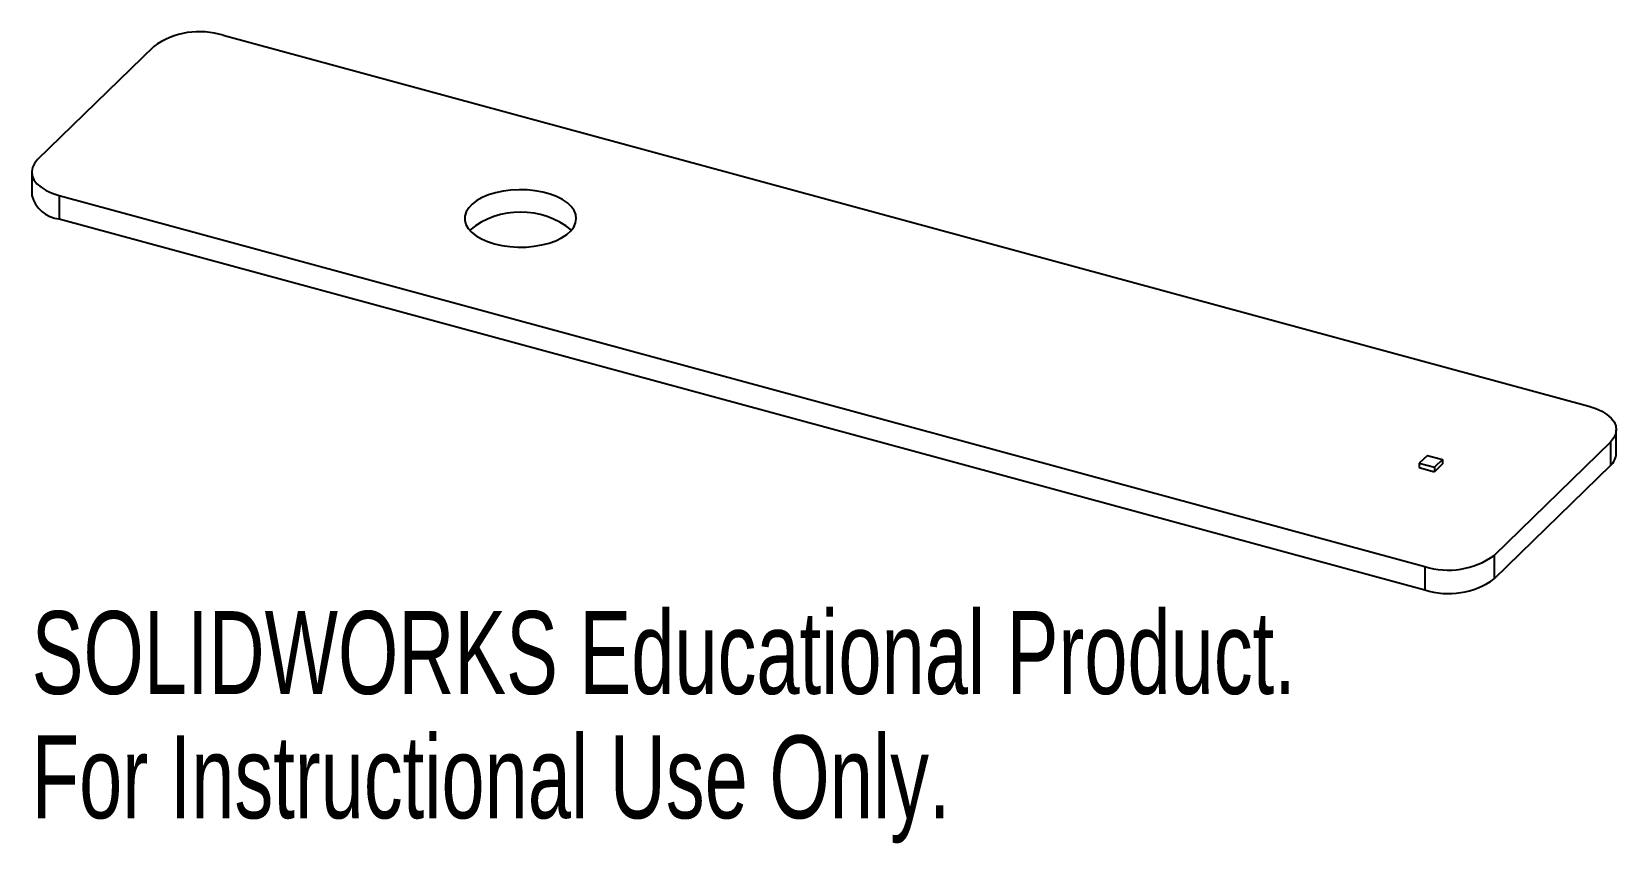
# Paper-space layout '_Trimetric' of a CAD drawing. Header units: millimetres. Extents: x -46.2 to 46.2, y -30.3 to 17.1.
import ezdxf

# ---------------------------------------------------------------- set-up
doc = ezdxf.new("R2010")
doc.units = ezdxf.units.MM
doc.styles.add('SLDTEXTSTYLE0', font='TXT', dxfattribs={"width": 0.7})

psp = doc.layouts.new('_Trimetric')

# ---------------------------------------------------------------- linework, layer by layer
at = {"color": 7, "linetype": 'Continuous', "lineweight": 25}
for p, q in [((-35.015, 16.857), (44.582, -4.776)), ((-39.069, 16.211), (-45.836, 9.607)), ((-46.182, 8.885), (-46.182, 7.514)), ((-44.582, 7.519), (35.015, -14.114)), ((-44.582, 7.519), (-44.582, 6.147)), ((-44.582, 6.147), (35.015, -15.485)), ((46.182, -7.514), (46.182, -6.143)), ((45.836, -6.864), (39.069, -13.469)), ((45.836, -6.864), (45.836, -8.235)), ((35.168, -7.638), (34.701, -8.094)), ((34.701, -8.094), (34.701, -8.351)), ((34.701, -8.094), (35.586, -8.334)), ((35.168, -7.638), (36.052, -7.878)), ((36.052, -7.878), (35.586, -8.334)), ((36.052, -8.136), (35.586, -8.591)), ((36.052, -7.878), (36.052, -8.136)), ((45.836, -8.235), (39.069, -14.84)), ((34.701, -8.351), (35.586, -8.591)), ((35.586, -8.334), (35.586, -8.591)), ((39.069, -13.469), (39.069, -14.84)), ((35.015, -14.114), (35.015, -15.485))]:
    psp.add_line(p, q, dxfattribs=at)
at = {"color": 7, "linetype": 'Continuous', "lineweight": 25, "flags": 128}
for points in [[(-45.836, 9.607), (-46.022, 9.384), (-46.138, 9.149), (-46.182, 8.908), (-46.152, 8.666), (-46.049, 8.429), (-45.875, 8.204), (-45.634, 7.995), (-45.334, 7.809), (-44.98, 7.649), (-44.582, 7.519)], [(-19.205, 4.698), (-18.77, 4.6), (-18.313, 4.536), (-17.842, 4.507), (-17.367, 4.513), (-16.9, 4.555), (-16.449, 4.631), (-16.025, 4.741), (-15.636, 4.881), (-15.291, 5.049), (-14.997, 5.24), (-14.761, 5.452), (-14.586, 5.679), (-14.478, 5.917), (-14.439, 6.161), (-14.468, 6.405), (-14.566, 6.644), (-14.731, 6.873), (-14.959, 7.087), (-15.245, 7.282), (-15.583, 7.454), (-15.966, 7.598), (-16.385, 7.712), (-16.833, 7.794), (-17.298, 7.841), (-17.772, 7.852), (-18.245, 7.828), (-18.705, 7.769), (-19.144, 7.676), (-19.551, 7.55), (-19.919, 7.396), (-20.239, 7.216), (-20.505, 7.014), (-20.711, 6.793), (-20.853, 6.56), (-20.927, 6.319), (-20.932, 6.074), (-20.868, 5.832), (-20.736, 5.598), (-20.539, 5.375), (-20.282, 5.17), (-19.969, 4.986), (-19.607, 4.828), (-19.205, 4.698)], [(44.582, -4.776), (44.98, -4.906), (45.334, -5.066), (45.634, -5.252), (45.875, -5.461), (46.049, -5.686), (46.152, -5.923), (46.182, -6.165), (46.138, -6.406), (46.022, -6.641), (45.836, -6.864)]]:
    psp.add_lwpolyline(points, dxfattribs=at)
at = {"color": 7, "linetype": 'Continuous', "lineweight": 25}
for centre, radius, start, end in [((-36.396, 12.48), 4.59, 72.48852, 125.60643), ((-44.358, 8.03), 1.896, 195.79572, 263.20131), ((-17.688, 1.863), 4.687, 50.7581, 129.2419), ((45.192, -7.482), 0.991, 310.50465, 358.13345), ((36.396, -9.737), 4.59, 252.48852, 305.60643), ((36.396, -11.108), 4.59, 252.48852, 305.60643)]:
    psp.add_arc(centre, radius, start, end, dxfattribs=at)

# ---------------------------------------------------------------- texts
at = {"color": 7, "linetype": 'Continuous', "char_height": 4.83362, "attachment_point": 1, "style": 'SLDTEXTSTYLE0'}
for s, insert in [('SOLIDWORKS Educational Product.', (-46.182, -16.718)), ('For Instructional Use Only.', (-46.182, -23.968))]:
    psp.add_mtext(s, dxfattribs=dict(at, insert=insert))

doc.saveas('drawing.dxf')
